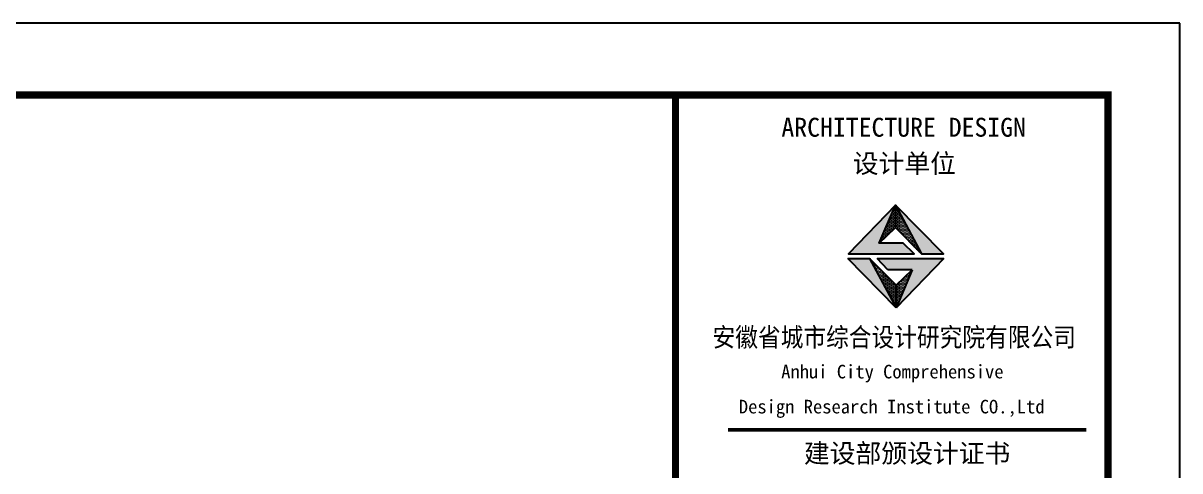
# Model space of a CAD drawing. Extents: x 69728788 to 150676229, y 15322671 to 43663798.
# Drawn here: x 75306678 to 75325164, y 19720231 to 19727393 of the extents above; entities that cross this region are included whole.
import ezdxf

# ---------------------------------------------------------------- set-up
doc = ezdxf.new("R2010")
doc.units = 0
doc.header["$LTSCALE"] = 1000
doc.header["$MEASUREMENT"] = 0
doc.layers.add('PUB_TITLE', color=4, linetype='CONTINUOUS')
doc.layers.add('图框', color=253, linetype='CONTINUOUS')
doc.styles.add('黑体', font='simhei.ttf', dxfattribs={"width": 0.6, "height": 4.3})

msp = doc.modelspace()

# ---------------------------------------------------------------- hatches: boundary and pattern name
at = {"layer": '图框'}
for points in [[(75320359, 19723873.7), (75320620.8, 19724481), (75319866, 19723705.2), (75320917, 19723705.2), (75320742.6, 19723873.7)], [(75321033.2, 19723701.9), (75321389, 19723701.9), (75320620.8, 19724481)], [(75320206.3, 19723627.1), (75319857.4, 19723627.1), (75320631, 19722841.2)], [(75320326.7, 19723629.4), (75320498.3, 19723449.3), (75320887.1, 19723449.3), (75320631, 19722841.2), (75321389.6, 19723629.4)]]:
    msp.add_hatch(color=1, dxfattribs=at).paths.add_polyline_path(points)
h = msp.add_hatch(dxfattribs=at)
h.set_pattern_fill('DOTS', color=256, scale=345, style=0)
h.set_pattern_definition([(360, (72699353.561, 20714688.264), (10.78125, 21.5625), [0, -21.5625])])
h.paths.add_polyline_path([(75320631, 19722841.2), (75320631, 19723203.4), (75320206.3, 19723627.1)])
h.paths.add_polyline_path([(75320887.1, 19723449.3), (75320631, 19723203.4), (75320631, 19722841.2)])
h.paths.add_polyline_path([(75320620.8, 19724481), (75320620.8, 19724123.8), (75321033.2, 19723701.9)])
h.paths.add_polyline_path([(75320620.8, 19724123.8), (75320620.8, 19724481), (75320359, 19723873.7)])

# ---------------------------------------------------------------- linework, layer by layer
at = {"layer": 'PUB_TITLE'}
msp.add_lwpolyline([(75107584.3, 19659082.8), (75325164.3, 19659082.8), (75325164.3, 19727392.8), (75107584.3, 19727392.8)], close=True, dxfattribs=at)
at = {"layer": 'PUB_TITLE', "const_width": 115}
msp.add_lwpolyline([(75110459.3, 19660232.8), (75324014.3, 19660232.8), (75324014.3, 19726242.8), (75110459.3, 19726242.8)], close=True, dxfattribs=at)
at = {"layer": '图框'}
for p, q in [((75320359, 19723873.7), (75320620.8, 19724481)), ((75320620.8, 19724481), (75321033.2, 19723701.9)), ((75320631, 19722841.2), (75319857.4, 19723627.1)), ((75319857.4, 19723627.1), (75320206.3, 19723627.1)), ((75320631, 19722841.2), (75319857.4, 19723627.1)), ((75319857.4, 19723627.1), (75320206.3, 19723627.1)), ((75319857.4, 19723627.1), (75320206.3, 19723627.1)), ((75320631, 19723203.4), (75320206.3, 19723627.1)), ((75320326.7, 19723629.4), (75321389.6, 19723629.4)), ((75320498.3, 19723449.3), (75320326.7, 19723629.4)), ((75321389.6, 19723629.4), (75320631, 19722841.2)), ((75320887.1, 19723449.3), (75320498.3, 19723449.3)), ((75320631, 19723203.4), (75320887.1, 19723449.3)), ((75320887.1, 19723449.3), (75320631, 19722841.2)), ((75320631, 19722841.2), (75320631, 19723203.4)), ((75320631, 19722841.2), (75320631, 19723203.4)), ((75320631, 19722841.2), (75320631, 19723203.4))]:
    msp.add_line(p, q, dxfattribs=at)
at = {"layer": '图框', "color": 1}
for p, q in [((75320631, 19722841.2), (75319857.4, 19723627.1)), ((75320206.3, 19723627.1), (75320631, 19722841.2))]:
    msp.add_line(p, q, dxfattribs=at)
at = {"layer": '图框', "color": 4}
for points, const_width in [([(75324014.3, 19660232.8), (75317103.6, 19660232.8), (75317103.6, 19726242.8), (75324014.3, 19726242.8)], 113.4), ([(75317941.7, 19720888.4), (75323668.7, 19720888.4)], 57.3)]:
    msp.add_lwpolyline(points, dxfattribs=dict(at, const_width=const_width))
at = {"layer": '图框'}
for points in [[(75320742.6, 19723873.7), (75320359, 19723873.7), (75320620.8, 19724123.8), (75321033.2, 19723701.9), (75321389, 19723701.9), (75320620.8, 19724481), (75319866, 19723705.2), (75320917, 19723705.2), (75320742.6, 19723873.7)], [(75320620.8, 19724481), (75320620.8, 19724123.8)]]:
    msp.add_lwpolyline(points, dxfattribs=at)

# ---------------------------------------------------------------- texts
at = {"layer": '图框', "color": 4, "style": '黑体'}
for s, height, p in [('ARCHITECTURE DESIGN', 302.386, (75318796.1, 19725576.1)), ('设计单位', 302.39, (75319936.2, 19724997)), ('Anhui City Comprehensive ', 217.626, (75318793.1, 19721710.1)), (' Design Research Institute CO.,Ltd', 217.626, (75317968.1, 19721150)), ('建设部颁设计证书', 302.39, (75319155.5, 19720361))]:
    msp.add_text(s, height=height, dxfattribs=at).set_placement(p)
at = {"layer": '图框', "color": 4, "style": '黑体', "width": 0.88}
msp.add_text('安徽省城市综合设计研究院有限公司', height=302.386, dxfattribs=at).set_placement((75317695.8, 19722218.3))

doc.saveas('drawing.dxf')
